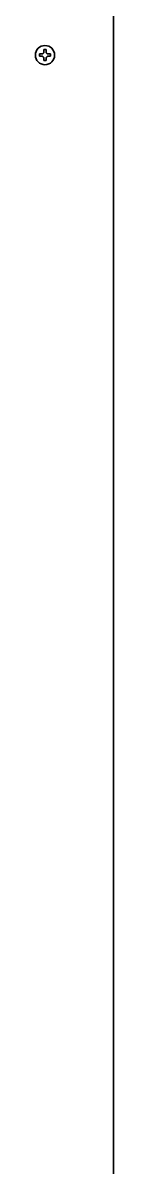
# Model space of a CAD drawing. Extents: x 5809 to 10669, y -850 to 3566.
# Drawn here: x 9202.1 to 9234.6, y 131.3 to 606.9 of the extents above; entities that cross this region are included whole.
import ezdxf

# ---------------------------------------------------------------- set-up
doc = ezdxf.new("R2010")
doc.units = 0
doc.header["$LTSCALE"] = 5
doc.layers.add('1', color=7, linetype='CONTINUOUS', true_color=0xffffff)

msp = doc.modelspace()

# ---------------------------------------------------------------- linework, layer by layer
at = {"layer": '1', "color": 7, "linetype": 'Continuous', "lineweight": 35}
for p, q in [((9234.57, -44.17), (9234.57, 969.03)), ((9203.77, 593.53), (9203.77, 594.03)), ((9203.77, 593.03), (9203.77, 593.53)), ((9208.37, 594.03), (9208.37, 593.53)), ((9208.37, 593.53), (9208.37, 593.03))]:
    msp.add_line(p, q, dxfattribs=at)
msp.add_circle((9206.07, 593.53), 4, dxfattribs=at)
for points in [[(9205.57, 594.53), (9205.57, 594.58), (9205.57, 594.69), (9205.57, 594.85), (9205.57, 595.01), (9205.57, 595.16), (9205.57, 595.32), (9205.57, 595.47), (9205.57, 595.64), (9205.57, 595.76), (9205.57, 595.83)], [(9205.57, 595.83), (9205.74, 595.83), (9206.07, 595.83), (9206.41, 595.83), (9206.57, 595.83)], [(9205.07, 593.03), (9205.02, 593.03), (9204.91, 593.03), (9204.75, 593.03), (9204.59, 593.03), (9204.43, 593.03), (9204.28, 593.03), (9204.13, 593.03), (9203.96, 593.03), (9203.84, 593.03), (9203.77, 593.03)], [(9205.07, 594.03), (9205.1, 594.05), (9205.14, 594.1), (9205.22, 594.17), (9205.29, 594.24), (9205.36, 594.31), (9205.43, 594.38), (9205.5, 594.45), (9205.55, 594.5), (9205.57, 594.53)], [(9205.57, 592.53), (9205.55, 592.55), (9205.5, 592.6), (9205.42, 592.68), (9205.35, 592.75), (9205.28, 592.82), (9205.21, 592.89), (9205.14, 592.96), (9205.1, 593), (9205.07, 593.03)], [(9206.57, 591.23), (9206.41, 591.23), (9206.07, 591.23), (9205.74, 591.23), (9205.57, 591.23)], [(9206.57, 594.53), (9206.6, 594.5), (9206.65, 594.45), (9206.72, 594.38), (9206.8, 594.3), (9206.87, 594.23), (9206.94, 594.16), (9207, 594.1), (9207.05, 594.05), (9207.07, 594.03)], [(9207.07, 593.03), (9207.05, 593), (9207, 592.95), (9206.93, 592.88), (9206.86, 592.81), (9206.79, 592.74), (9206.72, 592.67), (9206.64, 592.6), (9206.6, 592.55), (9206.57, 592.53)], [(9206.57, 592.53), (9206.57, 592.47), (9206.57, 592.36), (9206.57, 592.2), (9206.57, 592.04), (9206.57, 591.89), (9206.57, 591.74), (9206.57, 591.58), (9206.57, 591.41), (9206.57, 591.29), (9206.57, 591.23)], [(9207.07, 594.03), (9207.13, 594.03), (9207.24, 594.03), (9207.4, 594.03), (9207.56, 594.03), (9207.71, 594.03), (9207.86, 594.03), (9208.02, 594.03), (9208.19, 594.03), (9208.31, 594.03), (9208.37, 594.03)]]:
    msp.add_open_spline(points, degree=3, dxfattribs=at)
for points in [[(9206.57, 595.83), (9206.57, 595.62), (9206.57, 595.41), (9206.57, 595.09), (9206.57, 594.98), (9206.57, 594.75), (9206.57, 594.64), (9206.57, 594.53)], [(9203.77, 594.03), (9203.98, 594.03), (9204.19, 594.03), (9204.51, 594.03), (9204.62, 594.03), (9204.84, 594.03), (9204.96, 594.03), (9205.07, 594.03)], [(9205.57, 591.23), (9205.57, 591.43), (9205.57, 591.64), (9205.57, 591.96), (9205.57, 592.07), (9205.57, 592.3), (9205.57, 592.41), (9205.57, 592.53)], [(9208.37, 593.03), (9208.17, 593.03), (9207.96, 593.03), (9207.64, 593.03), (9207.53, 593.03), (9207.3, 593.03), (9207.19, 593.03), (9207.07, 593.03)]]:
    msp.add_open_spline(points, degree=3, knots=[0, 0, 0, 0, 0.5, 0.5, 0.75, 0.75, 1, 1, 1, 1], dxfattribs=at)

doc.saveas('drawing.dxf')
